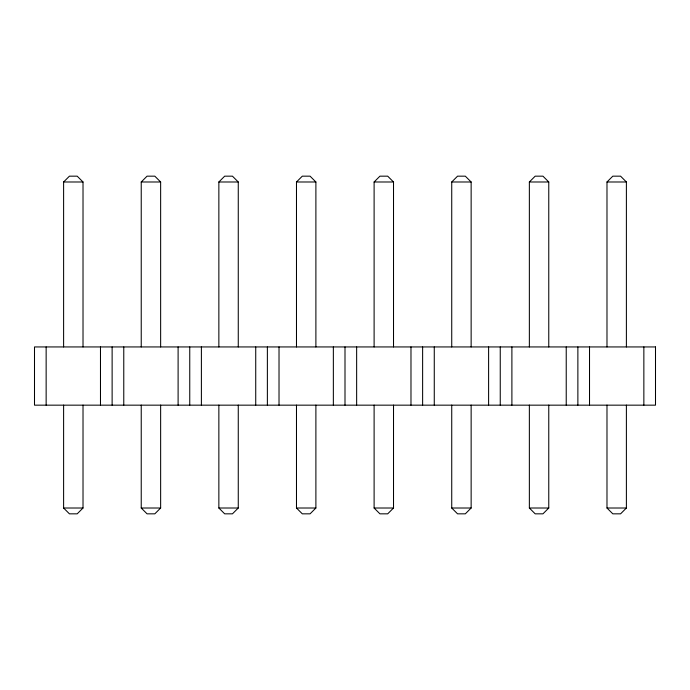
<?xml version="1.0" encoding="UTF-8"?>
<svg xmlns="http://www.w3.org/2000/svg" width="690" height="690" viewBox="0 0 690 690"><rect width="100%" height="100%" fill="white"/><g stroke="black" fill="none" stroke-linecap="round" stroke-linejoin="round"><path stroke-width="1.03" d="M63.609 346.941L63.609 181.988L69.431 176.166L77.194 176.166L83.016 181.988L83.016 346.941M141.234 346.941L141.234 181.988L147.056 176.166L154.819 176.166L160.641 181.988L160.641 346.941M218.859 346.941L218.859 181.988L224.681 176.166L232.444 176.166L238.266 181.988L238.266 346.941M296.484 346.941L296.484 181.988L302.306 176.166L310.069 176.166L315.891 181.988L315.891 346.941M374.109 346.941L374.109 181.988L379.931 176.166L387.694 176.166L393.516 181.988L393.516 346.941M83.016 405.108L83.016 508.013L77.194 513.834L69.431 513.834L63.609 508.013L63.609 405.108M451.734 346.941L451.734 181.988L457.556 176.166L465.319 176.166L471.141 181.988L471.141 346.941M160.641 405.108L160.641 508.013L154.819 513.834L147.056 513.834L141.234 508.013L141.234 405.108M529.359 346.941L529.359 181.988L535.181 176.166L542.944 176.166L548.766 181.988L548.766 346.941M238.266 405.108L238.266 508.013L232.444 513.834L224.681 513.834L218.859 508.013L218.859 405.108M606.984 346.941L606.984 181.988L612.806 176.166L620.569 176.166L626.391 181.988L626.391 346.941M315.891 405.108L315.891 508.013L310.069 513.834L302.306 513.834L296.484 508.013L296.484 405.108M393.516 405.108L393.516 508.013L387.694 513.834L379.931 513.834L374.109 508.013L374.109 405.108M471.141 405.108L471.141 508.013L465.319 513.834L457.556 513.834L451.734 508.013L451.734 405.108M548.766 405.108L548.766 508.013L542.944 513.834L535.181 513.834L529.359 508.013L529.359 405.108M626.391 405.108L626.391 508.013L620.569 513.834L612.806 513.834L606.984 508.013L606.984 405.108M63.609 181.988L83.016 181.988M141.234 181.988L160.641 181.988M218.859 181.988L238.266 181.988M296.484 181.988L315.891 181.988M374.109 181.988L393.516 181.988M451.734 181.988L471.141 181.988M529.359 181.988L548.766 181.988M606.984 181.988L626.391 181.988M63.609 508.013L83.016 508.013M141.234 508.013L160.641 508.013M218.859 508.013L238.266 508.013M296.484 508.013L315.891 508.013M374.109 508.013L393.516 508.013M451.734 508.013L471.141 508.013M529.359 508.013L548.766 508.013M606.984 508.013L626.391 508.013M643.856 346.941L643.856 405.159M589.519 346.941L589.519 405.159M577.875 346.941L577.875 405.159M566.231 346.941L566.231 405.159M511.894 346.941L511.894 405.159M500.25 346.941L500.25 405.159M488.606 346.941L488.606 405.159M434.269 346.941L434.269 405.159M422.625 346.941L422.625 405.159M410.981 346.941L410.981 405.159M356.644 346.941L356.644 405.159M345 346.941L345 405.159M333.356 346.941L333.356 405.159M279.019 346.941L279.019 405.159M267.375 346.941L267.375 405.159M255.731 346.941L255.731 405.159M201.394 346.941L201.394 405.159M189.75 346.941L189.75 405.159M178.106 346.941L178.106 405.159M123.769 346.941L123.769 405.159M112.125 346.941L112.125 405.159M100.481 346.941L100.481 405.159M46.144 346.941L46.144 405.159M655.5 346.941L34.5 346.941L34.5 405.159L655.5 405.159L655.5 346.941"/></g></svg>
